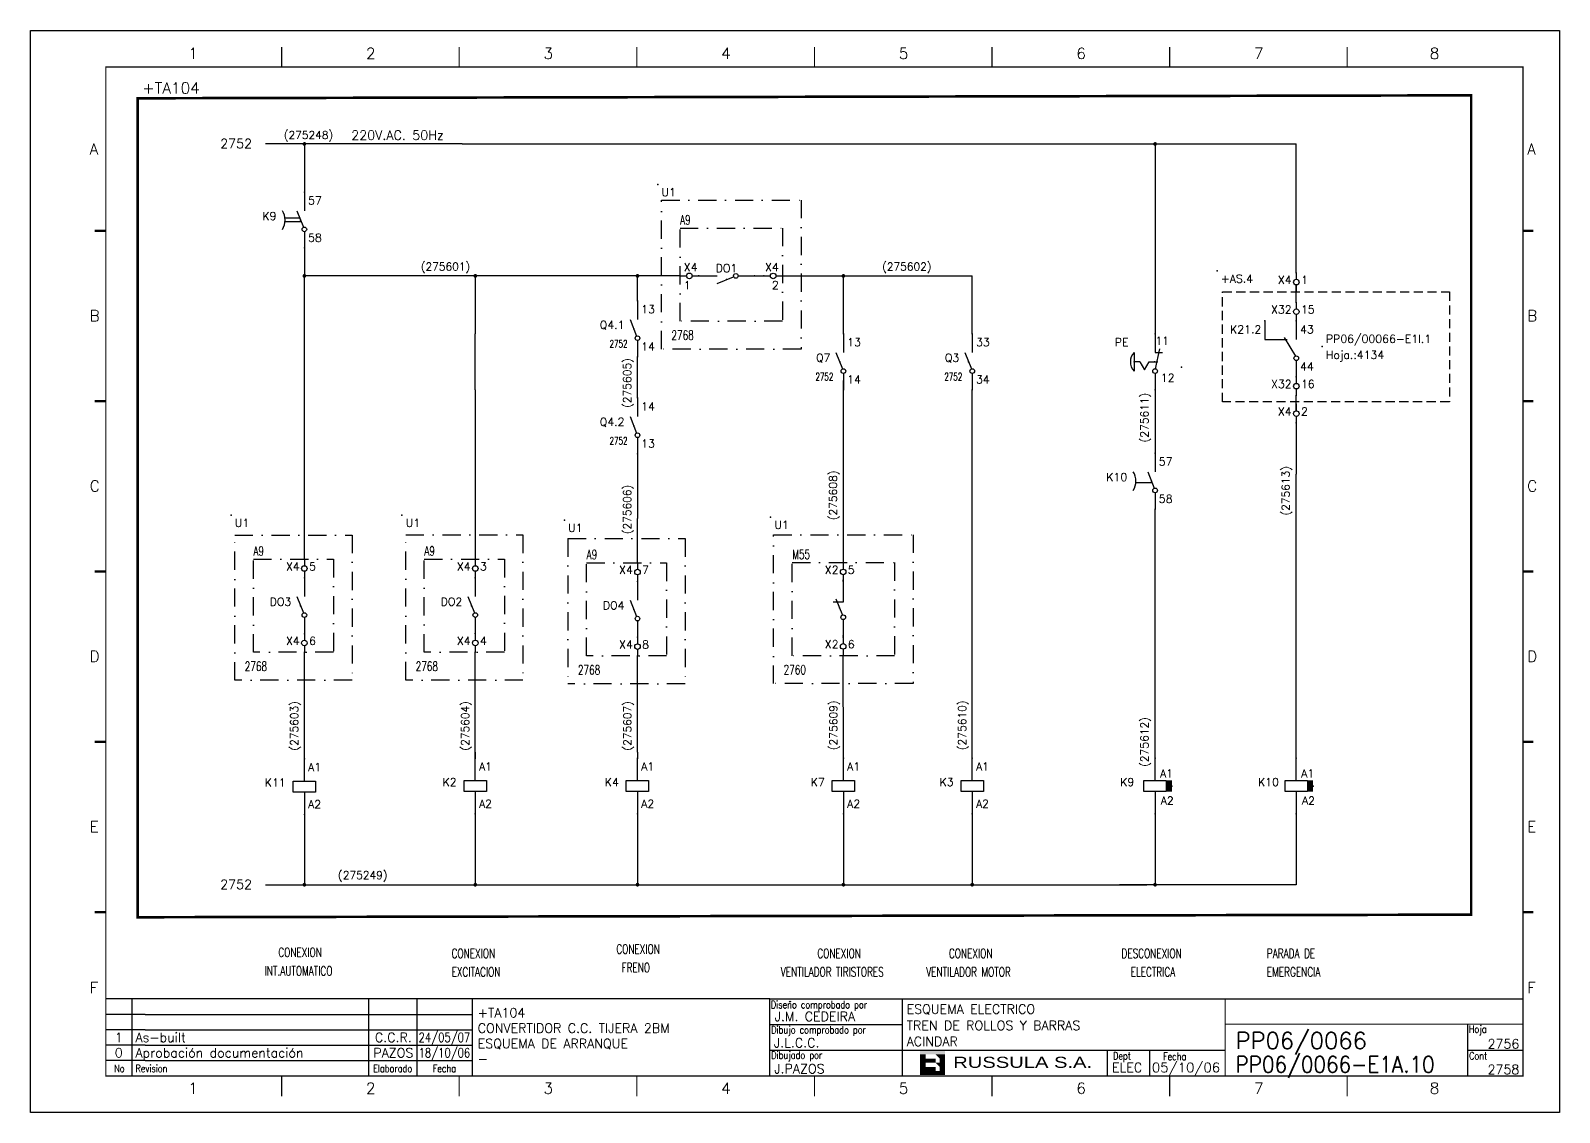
# Model space of a CAD drawing. Extents: x -25 to 1044, y -25744 to 292.
# Drawn here: x 249.6 to 669.6, y -15563 to -15266 of the extents above; entities that cross this region are included whole.
import ezdxf
from ezdxf.enums import TextEntityAlignment as Align

# ---------------------------------------------------------------- set-up
doc = ezdxf.new("R2010")
doc.units = 0
doc.header["$LTSCALE"] = 10
doc.header["$MEASUREMENT"] = 0
doc.linetypes.add('DASHDOT', pattern=[1, 0.5, -0.25, 0, -0.25])
doc.linetypes.add('HIDDEN', pattern=[0.375, 0.25, -0.125])
doc.layers.get('0').update_dxf_attribs({"linetype": 'CONTINUOUS'})
for name, color, linetype in [('1', 7, 'CONTINUOUS'), ('10', 5, 'CONTINUOUS'), ('102', 7, 'CONTINUOUS'), ('2', 7, 'CONTINUOUS'), ('3', 8, 'CONTINUOUS'), ('8', 1, 'CONTINUOUS'), ('9', 6, 'CONTINUOUS'), ('DIBUJO', 7, 'CONTINUOUS'), ('NODE', 7, 'CONTINUOUS')]:
    doc.layers.add(name, color=color, linetype=linetype)
doc.styles.add('HELVETICA', font='HELV.SHX')
doc.styles.add('LABEL', font='SIMPLEX', dxfattribs={"width": 0.8, "height": 4})
doc.styles.add('ROMANS', font='romans')
doc.styles.get("Standard").update_dxf_attribs({"font": 'simplex'})

# ---------------------------------------------------------------- blocks, each defined once
blk = doc.blocks.new('NOD', base_point=(237.5, 170))
at = {"layer": 'NODE'}
blk.add_point((237.5, 170), dxfattribs=at)
blk = doc.blocks.new('$071501S')
at = {"layer": '2'}
for p, q in [((0, -6), (0, 0)), ((-3, -6), (3, -6)), ((-3, -9), (-3, -6)), ((3, -6), (3, -9)), ((3, -9), (-3, -9)), ((0, -9), (0, -15))]:
    blk.add_line(p, q, dxfattribs=at)
at = {"layer": '2', "rotation": 90}
for p in [(0, 0), (0, -15)]:
    blk.add_blockref('NOD', p, dxfattribs=at)
at = {"layer": '8'}
for tag, p in [('1A', (1, -3.325)), ('2A', (1, -13.325))]:
    blk.add_attdef(tag, p, '', height=2.15, dxfattribs=at)
at = {"layer": '9'}
blk.add_attdef('ID', text='', height=2.15, dxfattribs=at).set_placement((-5, -7.5), align=Align.RIGHT)
blk = doc.blocks.new('$$PLU21C')
for p, q in [((0, 2.5), (0, 0.75)), ((0, -0.75), (0, -2.5))]:
    blk.add_line(p, q)
at = {"layer": '2'}
blk.add_circle((0, 0), 0.75, dxfattribs=at)
for p in [(0, 2.5), (0, -2.5)]:
    blk.add_blockref('NOD', p, dxfattribs=at)
at = {"layer": '8'}
blk.add_attdef('*A', (1.25, -0.5), '', height=2.15, dxfattribs=at)
at = {"layer": '9'}
blk.add_attdef('ID', text='', height=2.15, dxfattribs=at).set_placement((-1.25, -0.5), align=Align.RIGHT)
blk = doc.blocks.new('$070202S')
at = {"layer": '102'}
for p, q in [((0, 0), (0, -5)), ((-2, -5), (-0.23, -9.42)), ((0, -10.62), (0, -15))]:
    blk.add_line(p, q, dxfattribs=at)
blk.add_circle((0, -10), 0.625, dxfattribs=at)
blk.add_point((-1, -7.5), dxfattribs=at)
at = {"layer": '2'}
for p in [(0, 0), (0, -15)]:
    blk.add_blockref('NOD', p, dxfattribs=at)
at = {"layer": '8'}
for tag, p in [('1A', (1, -3.32)), ('2A', (1, -13.32))]:
    blk.add_attdef(tag, p, '', height=2.15, dxfattribs=at)
at = {"layer": '9'}
blk.add_attdef('ID', text='', height=2.15, dxfattribs=at).set_placement((-3.5, -7.5), align=Align.RIGHT)
blk = doc.blocks.new('$PP313')
at = {"layer": '2'}
blk.add_blockref('NOD', (0, 0), dxfattribs=at)
at = {"layer": '8'}
blk.add_attdef('1A', (1, -3.325), '', height=2.15, dxfattribs=at)
at = {"layer": '9'}
blk.add_attdef('ID', (1, 1), '', height=2.15, dxfattribs=at)
blk = doc.blocks.new('$0702029')
at = {"layer": '102'}
for p, q in [((0, 0), (5, 0)), ((10.62, 0), (15, 0)), ((5, -2), (9.42, -0.23))]:
    blk.add_line(p, q, dxfattribs=at)
blk.add_circle((10, 0), 0.625, dxfattribs=at)
blk.add_point((7.5, -1), dxfattribs=at)
at = {"layer": '2'}
for p in [(0, 0), (15, 0)]:
    blk.add_blockref('NOD', p, dxfattribs=at)
at = {"layer": '8', "flags": 8}
blk.add_attdef('1A', text='', height=2.15, dxfattribs=at).set_placement((4, -3.32), align=Align.RIGHT)
blk.add_attdef('2A', (11, -3.32), '', height=2.15, dxfattribs=at)
at = {"layer": '9'}
blk.add_attdef('ID', text='', height=2.15, dxfattribs=at).set_placement((7.5, 1), align=Align.CENTER)
blk = doc.blocks.new('$$PLR12C')
for p, q in [((-2.5, 0), (-0.75, 0)), ((0.75, 0), (2.5, 0))]:
    blk.add_line(p, q)
at = {"layer": '2'}
blk.add_circle((0, 0), 0.75, dxfattribs=at)
for p in [(-2.5, 0), (2.5, 0)]:
    blk.add_blockref('NOD', p, dxfattribs=at)
at = {"layer": '8'}
blk.add_attdef('*A', text='', height=2.15, dxfattribs=at).set_placement((1.5, -3.575), align=Align.RIGHT)
at = {"layer": '9'}
blk.add_attdef('ID', text='', height=2.15, dxfattribs=at).set_placement((1.5, 1.25), align=Align.RIGHT)
blk = doc.blocks.new('$$PLL21C')
for p, q in [((-2.5, 0), (-0.75, 0)), ((0.75, 0), (2.5, 0))]:
    blk.add_line(p, q)
at = {"layer": '2'}
blk.add_circle((0, 0), 0.75, dxfattribs=at)
for p in [(-2.5, 0), (2.5, 0)]:
    blk.add_blockref('NOD', p, dxfattribs=at)
at = {"layer": '8'}
blk.add_attdef('*A', (-1.5, -3.575), '', height=2.15, dxfattribs=at)
at = {"layer": '9'}
blk.add_attdef('ID', (-1.5, 1.25), '', height=2.15, dxfattribs=at)
blk = doc.blocks.new('$071507')
at = {"layer": '2'}
for p, q in [((6, 0), (0, 0)), ((6, 3), (9, 3)), ((6, -3), (6, 3)), ((9, 3), (9, -3)), ((9, 0), (15, 0)), ((9, -3), (6, -3))]:
    blk.add_line(p, q, dxfattribs=at)
blk.add_solid([(6, -3), (9, -3), (6, -4.5), (9, -4.5)], dxfattribs=at)
for p in [(0, 0), (15, 0), (7.5, -4.5)]:
    blk.add_blockref('NOD', p, dxfattribs=at)
at = {"layer": '8'}
blk.add_attdef('1A', text='', height=2.15, dxfattribs=at).set_placement((5, -3.325), align=Align.RIGHT)
blk.add_attdef('2A', (10, -3.325), '', height=2.15, dxfattribs=at)
at = {"layer": '9'}
blk.add_attdef('ID', text='', height=2.15, dxfattribs=at).set_placement((7.5, 4.175), align=Align.CENTER)
blk = doc.blocks.new('$021308')
at = {"layer": '2'}
blk.add_line((-2.5, 0), (2.5, 0), dxfattribs=at)
blk.add_arc((0, 2.625), 3.625, 226.39718, 313.60282, dxfattribs=at)
blk.add_blockref('NOD', (0, 0), dxfattribs=at)
blk = doc.blocks.new('$070203')
at = {"layer": '2'}
for p, q in [((0, 0), (5, 0)), ((9.39, 0.13), (4, 1.25)), ((5, 0), (5, 2)), ((10.62, 0), (15, 0))]:
    blk.add_line(p, q, dxfattribs=at)
blk.add_circle((10, 0), 0.625, dxfattribs=at)
for p in [(0, 0), (7.5, 0.52), (15, 0)]:
    blk.add_blockref('NOD', p, dxfattribs=at)
at = {"layer": '8'}
blk.add_attdef('1A', text='', height=2.15, dxfattribs=at).set_placement((4, -3.32), align=Align.RIGHT)
blk.add_attdef('2A', (11, -3.32), '', height=2.15, dxfattribs=at)
at = {"layer": '9'}
blk.add_attdef('ID', text='', height=2.15, dxfattribs=at).set_placement((7.5, 2.5), align=Align.CENTER)
blk = doc.blocks.new('$021208')
at = {"layer": '102'}
for p, q in [((-2.17, -3.75), (0, -2.5)), ((0, -5), (-2.17, -3.75)), ((0, -2.5), (0, -1)), ((0, -5), (0, -6.5))]:
    blk.add_line(p, q, dxfattribs=at)
at = {"layer": '3'}
for p in [(0, -1), (0, -6.5)]:
    blk.add_point(p, dxfattribs=at)
blk = doc.blocks.new('newcajec')
at = {"layer": '1'}
for p, q in [((179.4, 20.85), (0.13, 20.85)), ((7, 20.85), (7, 0)), ((71, 20.85), (71, 0)), ((84, 20.85), (84, 0.09)), ((99, 20.85), (99, 0)), ((215.2, 20.8), (215.2, 0)), ((10.6, 16.64), (0, 16.64)), ((10.6, 16.64), (99, 16.64)), ((184.64, 20.18), (184.81, 20.01)), ((184.81, 20.01), (185.18, 20.25)), ((10.6, 12.48), (0, 12.48)), ((10.6, 12.48), (99, 12.48)), ((179.4, 13.87), (215.2, 13.87)), ((368, 14.06), (368, 0)), ((10.6, 8.32), (0, 8.32)), ((10.6, 8.32), (99, 8.32)), ((10.6, 4.16), (0, 4.16)), ((10.6, 4.16), (99, 4.16)), ((179.4, 6.93), (267.63, 6.93)), ((267.63, 6.93), (302.5, 6.93)), ((270.63, 6.91), (270.63, 0)), ((282.07, 6.93), (282.07, 0)), ((368, 6.93), (383, 6.93))]:
    blk.add_line(p, q, dxfattribs=at)
for points in [[(47.5, 272.5, 0.3, 0.3, 0), (47.5, 277.91, 0.3, 0.3, 0)], [(95.5, 272.5, 0.3, 0.3, 0), (95.5, 277.91, 0.3, 0.3, 0)], [(143.5, 272.5, 0.3, 0.3, 0), (143.5, 277.91, 0.3, 0.3, 0)], [(191.5, 272.5, 0.3, 0.3, 0), (191.5, 277.91, 0.3, 0.3, 0)], [(239.5, 272.5, 0.3, 0.3, 0), (239.5, 277.91, 0.3, 0.3, 0)], [(287.5, 272.5, 0.3, 0.3, 0), (287.5, 277.91, 0.3, 0.3, 0)], [(335.5, 272.5, 0.3, 0.3, 0), (335.5, 277.91, 0.3, 0.3, 0)], [(-2.99, 228.23, 0.6, 0.6, 0), (-0.18, 228.23, 0.6, 0.6, 0)], [(383.01, 228.23, 0.6, 0.6, 0), (385.82, 228.23, 0.6, 0.6, 0)], [(-2.99, 182.23, 0.6, 0.6, 0), (-0.18, 182.23, 0.6, 0.6, 0)], [(383.01, 182.23, 0.6, 0.6, 0), (385.82, 182.23, 0.6, 0.6, 0)], [(-2.99, 136.23, 0.6, 0.6, 0), (-0.18, 136.23, 0.6, 0.6, 0)], [(383.01, 136.23, 0.6, 0.6, 0), (385.82, 136.23, 0.6, 0.6, 0)], [(-2.99, 90.23, 0.6, 0.6, 0), (-0.18, 90.23, 0.6, 0.6, 0)], [(383.01, 90.23, 0.6, 0.6, 0), (385.82, 90.23, 0.6, 0.6, 0)], [(-2.99, 44.23, 0.6, 0.6, 0), (-0.18, 44.23, 0.6, 0.6, 0)], [(383.01, 44.23, 0.6, 0.6, 0), (385.82, 44.23, 0.6, 0.6, 0)], [(383, 20.8, 0.3, 0.3, 0), (179.4, 20.8, 0.3, 0.3, 0), (179.4, 0, 0.3, 0.3, 0)], [(302.5, 20.8, 0.3, 0.3, 0), (302.5, 0, 0.3, 0.3, 0)], [(302.5, 14, 0.3, 0.3, 0), (383, 14, 0.3, 0.3, 0)], [(47.5, -5.5, 0.3, 0.3, 0), (47.5, -0.09, 0.3, 0.3, 0)], [(95.5, -5.5, 0.3, 0.3, 0), (95.5, -0.09, 0.3, 0.3, 0)], [(143.5, -5.5, 0.3, 0.3, 0), (143.5, -0.09, 0.3, 0.3, 0)], [(191.5, -5.5, 0.3, 0.3, 0), (191.5, -0.09, 0.3, 0.3, 0)], [(239.5, -5.5, 0.3, 0.3, 0), (239.5, -0.09, 0.3, 0.3, 0)], [(287.5, -5.5, 0.3, 0.3, 0), (287.5, -0.09, 0.3, 0.3, 0)], [(335.5, -5.5, 0.3, 0.3, 0), (335.5, -0.09, 0.3, 0.3, 0)]]:
    blk.add_lwpolyline(points, format="xyseb", dxfattribs=at)
at = {"layer": '1', "const_width": 0.3}
blk.add_lwpolyline([(0, 0), (0, 272.5), (383, 272.5), (383, 0)], close=True, dxfattribs=at)
at = {"layer": '2', "color": 14}
for p, q in [((221.42, 4.69), (221.42, 5.81)), ((221.42, 2.47), (221.42, 3.58))]:
    blk.add_line(p, q, dxfattribs=at)
for points in [[(220.05, 5.81), (220.05, 6.92), (226.74, 5.81), (226.74, 6.92)], [(221.42, 2.47), (220.05, 2.47), (221.42, 5.81), (220.05, 5.81)], [(221.42, 4.69), (224.25, 4.69), (221.42, 3.58), (224.25, 3.58)], [(224.25, 5.81), (225.37, 5.81), (225.37, 4.69)], [(225.37, 5.81), (226.74, 5.81), (225.37, 1.35), (226.74, 1.35)], [(224.25, 0.24), (224.25, 2.47), (220.05, 0.24), (220.05, 2.47)], [(224.25, 3.58), (225.37, 3.58), (225.37, 2.47)], [(226.74, 1.35), (226.74, 0.24), (224.25, 1.35), (224.25, 0.24)]]:
    blk.add_solid(points, dxfattribs=at)
at = {"layer": '1', "style": 'ROMANS'}
for s, p in [('1', (22.29, 274.68)), ('2', (70.29, 274.68)), ('3', (118.29, 274.68)), ('4', (166.29, 274.68)), ('5', (214.29, 274.68)), ('6', (262.29, 274.68)), ('7', (310.29, 274.68)), ('8', (357.79, 274.68)), ('A', (-4.37, 248.84)), ('A', (384.13, 248.84)), ('B', (-4.37, 203.84)), ('B', (384.13, 203.84)), ('C', (-4.37, 157.84)), ('C', (384.13, 157.84)), ('D', (-4.37, 111.84)), ('D', (384.13, 111.84)), ('E', (-4.37, 65.84)), ('E', (384.13, 65.84)), ('F', (-4.37, 22.34)), ('F', (384.13, 22.34)), ('1', (22.29, -4.82)), ('2', (70.29, -4.82)), ('3', (118.29, -4.82)), ('4', (166.29, -4.82)), ('5', (214.29, -4.82)), ('6', (262.29, -4.82)), ('7', (310.29, -4.82)), ('8', (357.79, -4.82))]:
    blk.add_text(s, height=3, dxfattribs=at).set_placement(p)
at = {"layer": '1', "style": 'LABEL', "width": 0.8}
for s, p in [('Diseno comprobado por', (179.73, 18.27)), ('Dibujo comprobado por', (179.81, 11.47)), ('Hoja', (368.38, 11.66)), ('Dibujado por', (179.83, 4.64)), ('Fecha', (285.71, 4.3)), ('Cont', (368.43, 4.46)), ('No', (2.23, 1.05)), ('Revision', (8, 1.05))]:
    blk.add_text(s, height=2, dxfattribs=at).set_placement(p)
for s, p in [('Dept', (274.61, 4.44)), ('Elaborado', (77.5, 1.05)), ('Fecha', (91.5, 1.05))]:
    blk.add_text(s, height=2, dxfattribs=at).set_placement(p, align=Align.CENTER)
at = {"layer": '10', "style": 'ROMANS'}
for tag, p in [('REV41', (3.5, 18.74)), ('REV43', (77.7, 18.74)), ('REV31', (3.5, 14.58)), ('REV33', (77.7, 14.58)), ('REV21', (3.5, 10.42)), ('REV23', (77.7, 10.42)), ('REV11', (3.5, 6.27)), ('REV13', (77.7, 6.27))]:
    blk.add_attdef(tag, text='', height=2.5, dxfattribs=at).set_placement(p, align=Align.MIDDLE)
for tag, p, height in [('REV42', (8, 17.49), 2.5), ('SHEETNAME1', (100.5, 15.83), 2.5), ('DESIGNCHECK', (180.74, 14.83), 2.5), ('DOCUMENTTYPE', (216.43, 16.8), 2.5), ('NOTA', (305.32, 15.8), 3), ('REV32', (8, 13.33), 2.5), ('SHEETNAME2', (100.5, 11.67), 2.5), ('OBJECT', (216.43, 12.4), 2.5), ('REV22', (8, 9.17), 2.5), ('SHEETNAME3', (100.5, 7.51), 2.5), ('DRAWINGCHECK', (180.53, 7.71), 2.5), ('CUSTOMER', (216.43, 8.08), 2.5), ('ORDER', (305.32, 7.3), 4.5), ('REV12', (8, 5.01), 2.5), ('SHEETNAME4', (100.5, 3.35), 2.5), ('DOCUMENT_ID', (305.32, 0.93), 4.4), ('USER', (180.63, 0.71), 2.5), ('DEPARTMENT', (271.93, 1.05), 2.5)]:
    blk.add_attdef(tag, p, '', height=height, dxfattribs=at)
for tag, width, p, p2 in [('REV44', 1.221199, (84.53, 17.49), (98.48, 17.49)), ('REV34', 1.221199, (84.53, 13.33), (98.48, 13.33)), ('REV24', 1.221199, (84.53, 9.17), (98.48, 9.17)), ('REV14', 1.221199, (84.53, 5.01), (98.48, 5.01)), ('CREATED2', 7.039915, (282.71, 1.05), (301.14, 1.05))]:
    blk.add_attdef(tag, text='', height=2.5, dxfattribs=dict(at, width=width)).set_placement(p, p2, align=Align.FIT)
for tag, p in [('SHEET', (382, 7.43)), ('NEXTSHEET', (382, 0.5))]:
    blk.add_attdef(tag, text='', height=2.5, dxfattribs=at).set_placement(p, align=Align.RIGHT)
at = {"layer": 'DIBUJO', "color": 14, "style": 'HELVETICA', "width": 1.3}
blk.add_text('RUSSULA S.A.', height=3, dxfattribs=at).set_placement((229, 2.19))
blk = doc.blocks.new('RR')
at = {"layer": '102'}
for p, q in [((158.63, 156.42), (158.63, 151.42)), ((167.05, 156.42), (167.05, 151.42)), ((163.74, 152), (166.82, 147)), ((158.63, 151.42), (164.55, 151.42)), ((167.05, 145.79), (167.05, 141.42))]:
    blk.add_line(p, q, dxfattribs=at)
blk.add_circle((167.05, 146.42), 0.625, dxfattribs=at)
at = {"layer": '2', "rotation": 270}
for p in [(158.63, 156.42), (167.05, 156.42)]:
    blk.add_blockref('NOD', p, dxfattribs=at)
at = {"layer": '9', "rotation": 270}
blk.add_blockref('NOD', (167.05, 141.42), dxfattribs=at)
at = {"layer": '8'}
blk.add_attdef('1A', text='', height=2.15, dxfattribs=at).set_placement((157.63, 153.09), align=Align.RIGHT)
for tag, p in [('2A', (168.05, 153.09)), ('3A', (168.05, 143.09))]:
    blk.add_attdef(tag, p, '', height=2.15, dxfattribs=at)
at = {"layer": '9'}
blk.add_attdef('ID', text='', height=2.15, dxfattribs=at).set_placement((161.05, 146.42), align=Align.RIGHT)

msp = doc.modelspace()

# ---------------------------------------------------------------- linework, layer by layer
for p, q in [((597.29, -15332.53), (597.29, -15297.15)), ((428.01, -15333.37), (324.53, -15333.37)), ((597.29, -15340.64), (597.29, -15335.85)), ((558.5, -15364.62), (558.5, -15382.04)), ((597.29, -15370.41), (597.29, -15366.19)), ((597.29, -15370.41), (597.29, -15368.51)), ((597.29, -15373.73), (597.29, -15387.79)), ((597.29, -15402.5), (597.29, -15387.79)), ((558.5, -15468.49), (558.5, -15434.5)), ((597.29, -15500.52), (548.76, -15500.52))]:
    msp.add_line(p, q)
at = {"const_width": 0.511}
for points in [[(558.24, -15297.15, 1), (558.75, -15297.15, 1)], [(472.62, -15500.52, 1), (473.13, -15500.52, 1)], [(508, -15500.52, 1), (508.51, -15500.52, 1)]]:
    msp.add_lwpolyline(points, format="xyb", close=True, dxfattribs=at)
at = {"layer": '2', "color": 7}
for p, q in [((368.1, -15297.15), (314.11, -15297.15)), ((324.78, -15297.15), (324.78, -15310.37)), ((368.1, -15297.15), (597.29, -15297.15)), ((558.5, -15297.15), (558.5, -15349.28)), ((324.78, -15325.71), (324.78, -15333.37)), ((324.78, -15337.12), (324.78, -15333.37)), ((371.74, -15333.37), (371.74, -15349.28)), ((416.3, -15340.25), (416.3, -15333.37)), ((448.42, -15333.37), (451.01, -15333.38)), ((456.12, -15333.38), (508.27, -15333.38)), ((472.87, -15349.28), (472.87, -15333.38)), ((508.27, -15349.28), (508.27, -15333.38)), ((324.78, -15338.81), (324.78, -15335.43)), ((324.78, -15411.16), (324.78, -15338.81)), ((371.74, -15364.62), (371.74, -15349.28)), ((416.3, -15366.89), (416.3, -15355.59)), ((472.87, -15412.09), (472.87, -15362.06)), ((371.74, -15364.62), (371.74, -15411.14)), ((508.27, -15465.76), (508.27, -15364.62)), ((416.3, -15382.22), (416.3, -15400.02)), ((416.3, -15412.14), (416.3, -15400.02)), ((558.5, -15434.5), (558.5, -15397.37)), ((597.29, -15465.76), (597.29, -15402.5)), ((472.81, -15422), (472.81, -15422.93)), ((472.81, -15422.93), (470.05, -15422.93)), ((472.81, -15432.22), (472.81, -15432.59)), ((324.78, -15465.92), (324.79, -15436.72)), ((371.74, -15465.92), (371.74, -15436.7)), ((416.3, -15464.12), (416.3, -15437.69)), ((472.87, -15465.76), (472.81, -15437.65)), ((371.74, -15464.12), (371.74, -15465.92)), ((416.3, -15464.12), (416.3, -15465.92)), ((472.87, -15476.5), (472.87, -15500.78)), ((508.27, -15476.51), (508.27, -15500.78)), ((558.5, -15476.5), (558.5, -15500.27)), ((597.29, -15476.5), (597.29, -15500.52)), ((324.78, -15477.24), (324.78, -15500.52)), ((371.74, -15477.24), (371.74, -15500.27)), ((416.3, -15481.1), (416.3, -15500.52)), ((371.74, -15481.26), (371.74, -15483.2)), ((371.74, -15482.8), (371.74, -15484.99)), ((314.11, -15500.52), (556.25, -15500.52))]:
    msp.add_line(p, q, dxfattribs=at)
at = {"layer": '2', "color": 7, "linetype": 'DASHDOT'}
for p, q in [((422.89, -15353.46), (422.89, -15312.56)), ((422.89, -15312.56), (461.23, -15312.56)), ((461.23, -15312.56), (461.23, -15353.46)), ((428.01, -15345.79), (428.01, -15320.23)), ((428.01, -15320.23), (456.12, -15320.23)), ((456.12, -15320.23), (456.12, -15345.79)), ((456.12, -15345.79), (428.01, -15345.79)), ((461.23, -15353.46), (422.89, -15353.46)), ((305.67, -15444.38), (305.67, -15404.51)), ((305.67, -15404.51), (337.88, -15404.51)), ((337.88, -15404.51), (337.88, -15444.38)), ((352.63, -15444.37), (352.63, -15404.5)), ((352.63, -15404.5), (384.84, -15404.5)), ((384.84, -15404.5), (384.84, -15444.37)), ((397.19, -15405.49), (397.19, -15445.36)), ((397.19, -15405.49), (429.4, -15405.49)), ((429.4, -15405.49), (429.4, -15445.36)), ((453.7, -15445.32), (453.7, -15404.42)), ((453.7, -15404.42), (492.04, -15404.42)), ((492.04, -15404.42), (492.04, -15445.32)), ((310.79, -15411.16), (332.77, -15411.16)), ((310.79, -15436.72), (310.79, -15411.16)), ((332.77, -15411.16), (332.77, -15436.72)), ((357.74, -15411.14), (379.72, -15411.14)), ((357.74, -15436.7), (357.74, -15411.14)), ((379.72, -15411.14), (379.72, -15436.7)), ((402.31, -15437.69), (402.31, -15412.14)), ((402.31, -15412.14), (424.29, -15412.14)), ((424.29, -15412.14), (424.29, -15437.69)), ((458.81, -15412.09), (486.93, -15412.09)), ((458.81, -15437.65), (458.81, -15412.09)), ((486.93, -15412.09), (486.93, -15437.65)), ((332.77, -15436.72), (310.79, -15436.72)), ((379.72, -15436.7), (357.74, -15436.7)), ((424.29, -15437.69), (402.31, -15437.69)), ((486.93, -15437.65), (458.81, -15437.65)), ((337.88, -15444.38), (305.67, -15444.38)), ((384.84, -15444.37), (352.63, -15444.37)), ((429.4, -15445.36), (397.19, -15445.36)), ((492.04, -15445.32), (453.7, -15445.32))]:
    msp.add_line(p, q, dxfattribs=at)
at = {"layer": '2'}
for p, q in [((323.56, -15317.53), (319.48, -15317.53)), ((323.97, -15318.55), (319.48, -15318.55)), ((558.35, -15356.95), (559.01, -15356.95)), ((557.68, -15390.22), (553.19, -15390.22))]:
    msp.add_line(p, q, dxfattribs=at)
at = {"layer": '2', "color": 7, "linetype": 'HIDDEN'}
for p, q in [((577.05, -15337.76), (639.33, -15337.76)), ((577.05, -15367.99), (577.05, -15337.76)), ((639.33, -15337.76), (639.33, -15367.99)), ((639.33, -15367.99), (577.05, -15367.99))]:
    msp.add_line(p, q, dxfattribs=at)
at = {"layer": '2', "color": 3, "linetype": 'DASHDOT'}
msp.add_lwpolyline([(279, -15284.61, 0.716, 0.716, 0), (645.32, -15283.8, 0.716, 0.716, 0), (645.32, -15508.74, 0.716, 0.716, 0), (279, -15509.45, 0.716, 0.716, 0), (279, -15284.61, 0.716, 0.716, 0)], format="xyseb", dxfattribs=at)
at = {"layer": '2', "color": 7}
for points in [[(324.53, -15297.15, 0.511, 0.511, 1), (325.04, -15297.15, 0.511, 0.511, 1)], [(324.53, -15333.37, 0.511, 0.511, 1), (325.04, -15333.37, 0.511, 0.511, 1)], [(371.49, -15333.37, 0.511, 0.511, 1), (372, -15333.37, 0.511, 0.511, 1)], [(416.05, -15333.37, 0.511, 0.511, 1), (416.56, -15333.37, 0.511, 0.511, 1)], [(324.53, -15500.52, 0.511, 0.511, 1), (325.04, -15500.52, 0.511, 0.511, 1)], [(371.49, -15500.52, 0.511, 0.511, 1), (372, -15500.52, 0.511, 0.511, 1)]]:
    msp.add_lwpolyline(points, format="xyseb", close=True, dxfattribs=at)
at = {"layer": '2', "color": 7, "const_width": 0.511}
for points in [[(472.62, -15333.38, 1), (473.13, -15333.38, 1)], [(416.05, -15500.52, 1), (416.56, -15500.52, 1)], [(558.24, -15500.52, 1), (558.75, -15500.52, 1)]]:
    msp.add_lwpolyline(points, format="xyb", close=True, dxfattribs=at)
at = {"layer": '2'}
for centre in [(314.68, -15318.04), (548.39, -15389.71)]:
    msp.add_arc(centre, 4.82, 327.9946, 32.0054, dxfattribs=at)
at = {"layer": 'DIBUJO'}
msp.add_lwpolyline([(249.57, -15266.03), (669.57, -15266.03), (669.57, -15563.03), (249.57, -15563.03), (249.57, -15266.03)], dxfattribs=at)

# ---------------------------------------------------------------- block references
ref = msp.add_blockref('$PP313', (421.87, -15308.26), dxfattribs=dict(xscale=-1.022349876407873, yscale=1.022349876407873, zscale=1.022349876407873, rotation=180))
ref.add_attrib('ID', 'U1', (422.89, -15311.49), dxfattribs={"layer": '9', "height": 2.198, "style": 'ROMANS'})
ref = msp.add_blockref('$PP313', (575.53, -15332.02), dxfattribs=dict(xscale=-1.022349876407873, yscale=1.022349876407873, zscale=1.022349876407873, rotation=180))
ref.add_attrib('ID', '+AS.4', (576.55, -15335.24), dxfattribs={"layer": '9', "height": 2.198, "style": 'ROMANS'})
at = {"xscale": 1.022349876407873, "yscale": 1.022349876407873, "zscale": 1.022349876407873}
msp.add_blockref('RR', (426.51, -15505.66), dxfattribs=at).add_auto_attribs({'1A': 'K21.2', '2A': '43', '3A': '44'})
msp.add_blockref('$PP313', (565.78, -15358.46), dxfattribs=at)
ref = msp.add_blockref('$PP313', (304.65, -15399.08), dxfattribs=dict(xscale=-1.022349876407873, yscale=1.022349876407873, zscale=1.022349876407873, rotation=180))
ref.add_attrib('ID', 'U1', (305.67, -15402.3), dxfattribs={"layer": '9', "height": 2.198, "style": 'ROMANS'})
ref = msp.add_blockref('$PP313', (351.6, -15399.07), dxfattribs=dict(xscale=-1.022349876407873, yscale=1.022349876407873, zscale=1.022349876407873, rotation=180))
ref.add_attrib('ID', 'U1', (352.63, -15402.29), dxfattribs={"layer": '9', "height": 2.198, "style": 'ROMANS'})
ref = msp.add_blockref('$PP313', (396.23, -15400.42), dxfattribs=dict(xscale=-1.022349876407873, yscale=1.022349876407873, zscale=1.022349876407873, rotation=180))
ref.add_attrib('ID', 'U1', (397.25, -15403.64), dxfattribs={"layer": '9', "height": 2.198, "style": 'ROMANS'})
ref = msp.add_blockref('$PP313', (452.87, -15399.6), dxfattribs=dict(xscale=-1.022349876407873, yscale=1.022349876407873, zscale=1.022349876407873, rotation=180))
ref.add_attrib('ID', 'U1', (453.9, -15402.83), dxfattribs={"layer": '9', "height": 2.198, "style": 'ROMANS'})
at = {"layer": '2', "color": 7}
ref = msp.add_blockref('newcajec', (270.25, -15553.03), dxfattribs=dict(at, xscale=1.016513761467886, yscale=1.016513761467886, zscale=1.016513761467886))
ref.add_attrib('REV24', '24/05/07', dxfattribs={"layer": '10', "height": 2.541, "style": 'ROMANS', "width": 0.728168}).set_placement((356.17, -15543.7), (370.35, -15543.7), align=Align.FIT)
ref.add_attrib('SHEETNAME3', 'ESQUEMA DE ARRANQUE', (372.41, -15545.4), dxfattribs={"layer": '10', "height": 2.5413, "style": 'ROMANS'})
ref.add_attrib('SHEETNAME2', 'CONVERTIDOR C.C. TIJERA 2BM', (372.41, -15541.17), dxfattribs={"layer": '10', "height": 2.5413, "style": 'ROMANS'})
ref.add_attrib('SHEETNAME1', '+TA104', (372.41, -15536.94), dxfattribs={"layer": '10', "height": 2.541, "style": 'ROMANS'})
ref.add_attrib('USER', 'J.PAZOS', (453.86, -15552.31), dxfattribs={"layer": '10', "height": 2.541, "style": 'ROMANS'})
ref.add_attrib('DRAWINGCHECK', 'J.L.C.C.', (453.76, -15545.19), dxfattribs={"layer": '10', "height": 2.541, "style": 'ROMANS'})
ref.add_attrib('DESIGNCHECK', 'J.M. CEDEIRA', (453.97, -15537.95), dxfattribs={"layer": '10', "height": 2.5413, "style": 'ROMANS'})
ref.add_attrib('REV22', 'As-built', (278.38, -15543.7), dxfattribs={"layer": '10', "height": 2.541, "style": 'ROMANS'})
ref.add_attrib('REV12', 'Aprobación documentación', (278.38, -15547.93), dxfattribs={"layer": '10', "height": 2.5413, "style": 'ROMANS'})
ref.add_attrib('REV21', '1', dxfattribs={"layer": '10', "height": 2.54, "style": 'ROMANS'}).set_placement((273.8, -15542.43), align=Align.MIDDLE)
ref.add_attrib('REV11', '0', dxfattribs={"layer": '10', "height": 2.54, "style": 'ROMANS'}).set_placement((273.8, -15546.66), align=Align.MIDDLE)
ref.add_attrib('SHEETNAME4', '-', (372.41, -15549.63), dxfattribs={"layer": '10', "height": 2.54, "style": 'ROMANS'})
ref.add_attrib('REV14', '18/10/06', dxfattribs={"layer": '10', "height": 2.541, "style": 'ROMANS', "width": 0.728168}).set_placement((356.17, -15547.93), (370.35, -15547.93), align=Align.FIT)
ref.add_attrib('REV23', 'C.C.R.', dxfattribs={"layer": '10', "height": 2.541, "style": 'ROMANS'}).set_placement((349.23, -15542.43), align=Align.MIDDLE)
ref.add_attrib('REV13', 'PAZOS', dxfattribs={"layer": '10', "height": 2.541, "style": 'ROMANS'}).set_placement((349.23, -15546.66), align=Align.MIDDLE)
ref.add_attrib('DOCUMENT_ID', 'PP06/0066-E1A.10', (580.61, -15552.08), dxfattribs={"layer": '10', "height": 4.4727, "style": 'ROMANS', "width": 0.9})
ref.add_attrib('ORDER', 'PP06/0066', (580.61, -15545.61), dxfattribs={"layer": '10', "height": 4.574, "style": 'ROMANS'})
ref.add_attrib('CUSTOMER', 'ACINDAR', (490.25, -15544.81), dxfattribs={"layer": '10', "height": 2.541, "style": 'ROMANS'})
ref.add_attrib('OBJECT', 'TREN DE ROLLOS Y BARRAS', (490.25, -15540.42), dxfattribs={"layer": '10', "height": 2.5413, "style": 'ROMANS'})
ref.add_attrib('DOCUMENTTYPE', 'ESQUEMA ELECTRICO', (490.25, -15535.95), dxfattribs={"layer": '10', "height": 2.5413, "style": 'ROMANS'})
ref.add_attrib('CREATED2', '05/10/06', dxfattribs={"layer": '10', "height": 2.541, "style": 'ROMANS', "width": 0.961976}).set_placement((557.62, -15551.97), (576.36, -15551.97), align=Align.FIT)
ref.add_attrib('DEPARTMENT', 'ELEC', (546.67, -15551.97), dxfattribs={"layer": '10', "height": 2.541, "style": 'ROMANS'})
ref.add_attrib('NEXTSHEET', '2758', dxfattribs={"layer": '10', "height": 2.541, "style": 'ROMANS'}).set_placement((658.55, -15552.52), align=Align.RIGHT)
ref.add_attrib('SHEET', '2756', dxfattribs={"layer": '10', "height": 2.541, "style": 'ROMANS'}).set_placement((658.55, -15545.47), align=Align.RIGHT)
ref = msp.add_blockref('$070202S', (324.78, -15310.37), dxfattribs=dict(at, xscale=1.022349876407873, yscale=1.022349876407873, zscale=1.022349876407873))
ref.add_attrib('ID', 'K9', dxfattribs={"layer": '9', "height": 2.198}).set_placement((317.12, -15318.04), align=Align.RIGHT)
ref.add_attrib('1A', '57', (325.81, -15313.77), dxfattribs={"layer": '8', "height": 2.198})
ref.add_attrib('2A', '58', (325.81, -15323.99), dxfattribs={"layer": '8', "height": 2.198})
at = {"layer": '2', "color": 7, "xscale": 1.022349876407873, "yscale": 1.022349876407873, "zscale": 1.022349876407873}
for name, p, values in [('$$PLL21C', (430.56, -15333.37), {'ID': 'X4', '*A': '1'}), ('$$PLR12C', (453.57, -15333.38), {'ID': 'X4', '*A': '2'}), ('$$PLU21C', (597.29, -15335.08), {'ID': 'X4', '*A': '1'}), ('$070202S', (416.3, -15340.25), {'ID': 'Q4.1', '1A': '13', '2A': '14'}), ('$$PLU21C', (597.29, -15343.19), {'ID': 'X32', '*A': '15'}), ('$070202S', (472.87, -15349.28), {'ID': 'Q7', '1A': '13', '2A': '14'}), ('$070202S', (508.27, -15349.28), {'ID': 'Q3', '1A': '33', '2A': '34'}), ('$$PLU21C', (597.29, -15363.64), {'ID': 'X32', '*A': '16'}), ('$070202S', (416.3, -15366.89), {'ID': 'Q4.2', '1A': '14', '2A': '13'}), ('$$PLU21C', (597.29, -15371.18), {'ID': 'X4', '*A': '2'}), ('$$PLU21C', (324.78, -15413.71), {'ID': 'X4', '*A': '5'}), ('$$PLU21C', (371.74, -15413.7), {'ID': 'X4', '*A': '3'}), ('$$PLU21C', (416.3, -15414.69), {'ID': 'X4', '*A': '7'}), ('$$PLU21C', (472.81, -15414.64), {'ID': 'X2', '*A': '5'}), ('$$PLU21C', (324.79, -15434.16), {'ID': 'X4', '*A': '6'}), ('$$PLU21C', (371.74, -15434.14), {'ID': 'X4', '*A': '4'}), ('$$PLU21C', (416.31, -15435.14), {'ID': 'X4', '*A': '8'}), ('$$PLU21C', (472.81, -15435.09), {'ID': 'X2', '*A': '6'}), ('$071501S', (324.78, -15465.92), {'ID': 'K11', '1A': 'A1', '2A': 'A2'}), ('$071501S', (371.74, -15465.76), {'ID': 'K2', '1A': 'A1', '2A': 'A2'}), ('$071501S', (416.3, -15465.76), {'ID': 'K4', '1A': 'A1', '2A': 'A2'}), ('$071501S', (472.87, -15465.76), {'ID': 'K7', '1A': 'A1', '2A': 'A2'}), ('$071501S', (508.27, -15465.76), {'ID': 'K3', '1A': 'A1', '2A': 'A2'})]:
    msp.add_blockref(name, p, dxfattribs=at).add_auto_attribs(values)
at = {"layer": '2', "color": 7}
ref = msp.add_blockref('$0702029', (433.09, -15333.37), dxfattribs=dict(at, xscale=1.022349876407873, yscale=1.022349876407873, zscale=1.022349876407873))
ref.add_attrib('ID', 'DO1', dxfattribs={"layer": '9', "height": 2.198}).set_placement((440.75, -15332.35), align=Align.CENTER)
at = {"layer": '2'}
ref = msp.add_blockref('$070203', (558.5, -15349.28), dxfattribs=dict(at, xscale=1.022349876407873, yscale=1.022349876407873, zscale=1.022349876407873, rotation=270))
ref.add_attrib('ID', 'PE', dxfattribs={"layer": '9', "height": 2.198}).set_placement((549.3, -15352.68), align=Align.CENTER)
ref.add_attrib('1A', '11', dxfattribs={"layer": '8', "height": 2.198}).set_placement((562.32, -15352.27), align=Align.RIGHT)
ref.add_attrib('2A', '12', (560.06, -15362.42), dxfattribs={"layer": '8', "height": 2.198})
at = {"layer": '2', "xscale": 1.022349876407873, "yscale": 1.022349876407873, "zscale": 1.022349876407873}
msp.add_blockref('$PP313', (604.4, -15352.77), dxfattribs=at).add_auto_attribs({'ID': 'PP06/00066-E1I.1', '1A': 'Hoja.:4134'})
at = {"layer": '2', "yscale": 1.022349876407873, "zscale": 1.022349876407873, "rotation": 270}
for name, p, xscale in [('$021308', (552.73, -15356.95), 1.022349876407873), ('$021208', (559.38, -15356.95), -1.022349876407873)]:
    msp.add_blockref(name, p, dxfattribs=dict(at, xscale=xscale))
at = {"layer": '2', "color": 7}
ref = msp.add_blockref('$070202S', (558.5, -15382.04), dxfattribs=dict(at, xscale=1.022349876407873, yscale=1.022349876407873, zscale=1.022349876407873))
ref.add_attrib('ID', 'K10', dxfattribs={"layer": '9', "height": 2.198}).set_placement((550.83, -15389.71), align=Align.RIGHT)
ref.add_attrib('1A', '57', (559.52, -15385.44), dxfattribs={"layer": '8', "height": 2.198})
ref.add_attrib('2A', '58', (559.52, -15395.66), dxfattribs={"layer": '8', "height": 2.198})
ref = msp.add_blockref('$070202S', (324.78, -15416.27), dxfattribs=dict(at, xscale=1.022349876407873, yscale=1.022349876407873, zscale=1.022349876407873))
ref.add_attrib('ID', 'DO3', dxfattribs={"layer": '9', "height": 2.198}).set_placement((321.21, -15423.94), align=Align.RIGHT)
ref = msp.add_blockref('$070202S', (371.74, -15416.25), dxfattribs=dict(at, xscale=1.022349876407873, yscale=1.022349876407873, zscale=1.022349876407873))
ref.add_attrib('ID', 'DO2', dxfattribs={"layer": '9', "height": 2.198}).set_placement((368.16, -15423.92), align=Align.RIGHT)
ref = msp.add_blockref('$070202S', (416.3, -15417.25), dxfattribs=dict(at, xscale=1.022349876407873, yscale=1.022349876407873, zscale=1.022349876407873))
ref.add_attrib('ID', 'DO4', dxfattribs={"layer": '9', "height": 2.198}).set_placement((412.73, -15424.92), align=Align.RIGHT)
at = {"layer": '2', "color": 7, "xscale": 1.022349876407873, "yscale": 1.022349876407873, "zscale": 1.022349876407873}
msp.add_blockref('$070202S', (472.81, -15416.88), dxfattribs=at)
at = {"layer": '2', "color": 7}
ref = msp.add_blockref('$071507', (558.5, -15481.1), dxfattribs=dict(at, xscale=1.022349876407873, yscale=1.022349876407873, zscale=1.022349876407873, rotation=90))
ref.add_attrib('ID', 'K9', dxfattribs={"layer": '9', "height": 2.198}).set_placement((550.83, -15473.43), align=Align.CENTER)
ref.add_attrib('1A', 'A2', dxfattribs={"layer": '8', "height": 2.198}).set_placement((563.61, -15478.54), align=Align.RIGHT)
ref.add_attrib('2A', 'A1', (559.84, -15471.06), dxfattribs={"layer": '8', "height": 2.198})
ref = msp.add_blockref('$071507', (597.29, -15481.1), dxfattribs=dict(at, xscale=1.022349876407873, yscale=1.022349876407873, zscale=1.022349876407873, rotation=90))
ref.add_attrib('ID', 'K10', dxfattribs={"layer": '9', "height": 2.198}).set_placement((589.63, -15473.43), align=Align.CENTER)
ref.add_attrib('1A', 'A2', dxfattribs={"layer": '8', "height": 2.198}).set_placement((602.41, -15478.54), align=Align.RIGHT)
ref.add_attrib('2A', 'A1', (598.64, -15471.06), dxfattribs={"layer": '8', "height": 2.198})

# ---------------------------------------------------------------- texts
at = {"layer": '2', "color": 6}
for s, height, p in [('+TA104', 3.067, (280.28, -15283.33)), ('(275248)', 2.147, (319.11, -15295.76)), ('(275601)', 2.147, (356.74, -15331.88)), ('(275602)', 2.147, (483.49, -15331.88)), ('(275249)', 2.147, (334.02, -15498.97))]:
    msp.add_text(s, height=height, dxfattribs=at).set_placement(p)
at = {"layer": '2', "color": 7, "style": 'ROMANS'}
for s, height, p in [('2752', 2.556, (301.65, -15298.33)), ('220V.AC. 50Hz', 2.5559, (337.67, -15296.02)), ('2752', 2.556, (301.65, -15501.71))]:
    msp.add_text(s, height=height, dxfattribs=at).set_placement(p)
at = {"layer": '2', "color": 7, "style": 'ROMANS', "width": 0.7}
for s, height, p in [('A9', 2.556, (428, -15319.25)), ('2752', 2.045, (408.64, -15353.03)), ('2768', 2.556, (425.63, -15350.92)), ('2752', 2.045, (465.2, -15362.06)), ('2752', 2.045, (500.61, -15362.06)), ('2752', 2.045, (408.64, -15379.67)), ('A9', 2.556, (310.79, -15410.18)), ('A9', 2.556, (357.74, -15410.16)), ('A9', 2.556, (402.31, -15411.15)), ('M55', 2.556, (458.81, -15411.11)), ('2768', 2.556, (308.41, -15441.83)), ('2768', 2.556, (355.37, -15441.83)), ('2768', 2.556, (399.93, -15442.82)), ('2760', 2.556, (456.44, -15442.78)), ('CONEXION', 2.556, (317.63, -15520.36)), ('CONEXION', 2.556, (365.23, -15520.64)), ('CONEXION', 2.556, (410.49, -15519.45)), ('CONEXION', 2.556, (465.71, -15520.64)), ('CONEXION', 2.556, (501.86, -15520.64)), ('DESCONEXION', 2.5559, (549.25, -15520.64)), ('PARADA DE', 2.556, (589.2, -15520.64)), ('INT.AUTOMATICO', 2.5559, (313.87, -15525.47)), ('EXCITACION', 2.556, (365.23, -15525.75)), ('FRENO', 2.556, (411.93, -15524.56)), ('VENTILADOR TIRISTORES', 2.5559, (455.66, -15525.75)), ('VENTILADOR MOTOR', 2.5559, (495.61, -15525.75)), ('ELECTRICA', 2.556, (551.77, -15525.75)), ('EMERGENCIA', 2.556, (589.2, -15525.75))]:
    msp.add_text(s, height=height, dxfattribs=at).set_placement(p)
at = {"layer": '2', "color": 6}
for s, p in [('(275605)', (414.53, -15369.59)), ('(275611)', (556.65, -15379.08)), ('(275608)', (471.1, -15400.44)), ('(275613)', (595.45, -15399.18)), ('(275606)', (414.53, -15404.32)), ('(275603)', (323.07, -15463.72)), ('(275604)', (370.03, -15463.72)), ('(275607)', (414.59, -15463.72)), ('(275609)', (471.17, -15463.56)), ('(275610)', (506.56, -15463.56)), ('(275612)', (556.65, -15468.14))]:
    msp.add_text(s, height=2.147, rotation=90, dxfattribs=at).set_placement(p)

doc.saveas('drawing.dxf')
